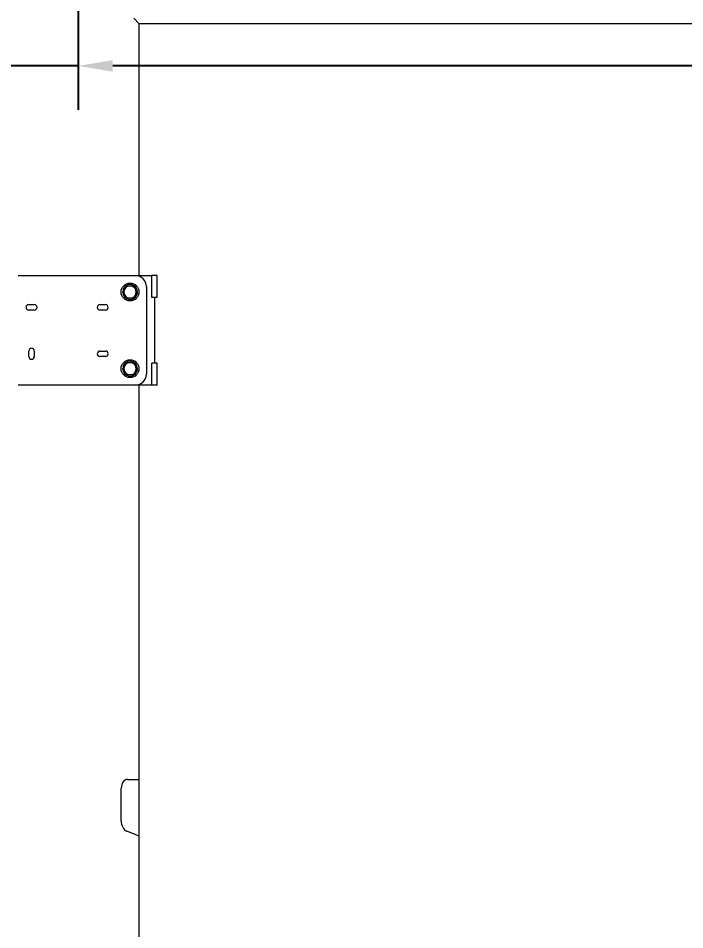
# Model space of a CAD drawing. Header units: inches. Extents: x 20 to 536, y 8 to 344.
# Drawn here: x 79.02 to 109.48, y 98.86 to 140.48 of the extents above; entities that cross this region are included whole.
import ezdxf

# ---------------------------------------------------------------- set-up
doc = ezdxf.new("R2010")
doc.units = ezdxf.units.IN
doc.header["$LTSCALE"] = 16
doc.header["$MEASUREMENT"] = 0
doc.layers.add('Dimension (ANSI)', color=7, linetype='Continuous', lineweight=25)
doc.layers.add('Visible (ANSI)', color=7, linetype='Continuous', lineweight=50)
doc.styles.add('MEMCOR Medium', font='arial.ttf')
doc.dimstyles.new('Default (ANSI)', dxfattribs={"dimscale": 16, "dimtxt": 0.15, "dimasz": 0.098425, "dimexe": 0.125, "dimexo": 0.0625, "dimgap": 0.031496, "dimtad": 0, "dimtih": 1, "dimtoh": 1, "dimdec": 4, "dimrnd": 1e-08, "dimzin": 3, "dimdsep": 46, "dimlunit": 5, "dimtxsty": 'MEMCOR Medium', "dimcen": 0.09, "dimdle": 0.393701, "dimclrd": 256, "dimclre": 256, "dimclrt": 256, "dimadec": 0, "dimazin": 1, "dimtfac": 0.8, "dimtofl": 0, "dimtmove": 0, "dimatfit": 3, "dimfxl": 1, "dimfrac": 1, "dimtolj": 1, "dimtzin": 4, "dimlwd": -1, "dimlwe": -1, "dimarcsym": 0})

# ---------------------------------------------------------------- blocks, each defined once
blk = doc.blocks.new('*D19')
at = {"layer": 'Defpoints', "color": 0, "transparency": 16777216}
for p in [(81.765, 146.606), (135.834, 146.606), (135.834, 138.298)]:
    blk.add_point(p, dxfattribs=at)
at = {"layer": 'Dimension (ANSI)', "transparency": 16777216}
for p, q in [((81.765, 145.606), (81.765, 136.298)), ((135.834, 145.606), (135.834, 136.298)), ((81.765, 138.298), (74.15, 138.298)), ((134.26, 138.298), (83.339, 138.298))]:
    blk.add_line(p, q, dxfattribs=at)
for points in [[(83.339, 138.561), (83.339, 138.036), (81.765, 138.298)], [(134.26, 138.561), (134.26, 138.036), (135.834, 138.298)]]:
    blk.add_solid(points, dxfattribs=at)
at = {"layer": 'Dimension (ANSI)', "transparency": 16777216, "char_height": 2.4, "attachment_point": 5, "style": 'MEMCOR Medium'}
for s, insert in [('\\A1; 54{\\H0.8x;\\S1#16;} in', (64.551, 140.767)), ('\\A1;[1373.4 mm]', (64.551, 136.256))]:
    blk.add_mtext(s, dxfattribs=dict(at, insert=insert))
blk = doc.blocks.new('*D23')
at = {"layer": 'Defpoints', "color": 0, "transparency": 16777216}
for p in [(35.249, 156.991), (108.224, 156.991), (86.004, 47.744)]:
    blk.add_point(p, dxfattribs=at)
at = {"layer": 'Dimension (ANSI)', "transparency": 16777216}
for p, q in [((107.224, 156.991), (33.249, 156.991)), ((35.249, 155.416), (35.249, 97.173)), ((35.249, 49.319), (35.249, 88.193)), ((85.004, 47.744), (33.249, 47.744))]:
    blk.add_line(p, q, dxfattribs=at)
for points in [[(34.987, 155.416), (35.512, 155.416), (35.249, 156.991)], [(34.987, 49.319), (35.512, 49.319), (35.249, 47.744)]]:
    blk.add_solid(points, dxfattribs=at)
at = {"layer": 'Dimension (ANSI)', "transparency": 16777216, "char_height": 2.4, "attachment_point": 5, "style": 'MEMCOR Medium'}
for s, insert in [('\\A1; 109{\\H0.8x;\\S1#4;} in', (35.249, 95.131)), ('\\A1;[2774.9 mm]', (35.249, 90.641))]:
    blk.add_mtext(s, dxfattribs=dict(at, insert=insert))
blk = doc.blocks.new('*D24')
at = {"layer": 'Defpoints', "color": 0, "transparency": 16777216}
for p in [(49.995, 147.976), (89.575, 147.976), (86.004, 47.744)]:
    blk.add_point(p, dxfattribs=at)
at = {"layer": 'Dimension (ANSI)', "transparency": 16777216}
for p, q in [((88.575, 147.976), (47.995, 147.976)), ((49.995, 146.401), (49.995, 114.388)), ((49.995, 49.319), (49.995, 105.408)), ((85.004, 47.744), (47.995, 47.744))]:
    blk.add_line(p, q, dxfattribs=at)
for points in [[(49.733, 146.401), (50.257, 146.401), (49.995, 147.976)], [(49.733, 49.319), (50.257, 49.319), (49.995, 47.744)]]:
    blk.add_solid(points, dxfattribs=at)
at = {"layer": 'Dimension (ANSI)', "transparency": 16777216, "char_height": 2.4, "attachment_point": 5, "style": 'MEMCOR Medium'}
for s, insert in [('\\A1; 100{\\H0.8x;\\S1#4;} in', (49.995, 112.346)), ('\\A1;[2545.9 mm]', (49.995, 107.856))]:
    blk.add_mtext(s, dxfattribs=dict(at, insert=insert))

msp = doc.modelspace()

# ---------------------------------------------------------------- linework, layer by layer
at = {"layer": 'Visible (ANSI)', "linetype": 'Continuous', "lineweight": 18}
for p, q in [((84.54977, 140.225967), (84.29977, 140.475967)), ((84.54977, 128.725967), (84.54977, 140.225967)), ((133.045853, 140.225967), (84.54977, 140.225967)), ((79.023859, 128.725967), (84.382301, 128.725967)), ((84.382301, 128.725967), (85.132964, 128.725967)), ((85.36806, 128.725967), (85.132964, 128.725967)), ((85.132964, 127.725967), (85.132964, 128.725967)), ((85.36806, 127.725967), (85.36806, 128.725967)), ((84.882301, 128.225967), (84.882301, 124.225967)), ((83.7926, 127.990221), (83.813317, 127.986438)), ((83.863558, 128.072818), (83.809486, 128.082692)), ((79.507301, 127.400967), (79.757301, 127.400967)), ((82.757301, 127.400967), (83.007301, 127.400967)), ((85.36806, 127.725967), (85.132964, 127.725967)), ((85.257301, 127.725967), (85.257301, 124.725967)), ((79.757301, 127.150967), (79.507301, 127.150967)), ((83.007301, 127.150967), (82.757301, 127.150967)), ((79.507301, 125.030967), (79.507301, 125.280967)), ((79.757301, 125.280967), (79.757301, 125.030967)), ((82.757301, 125.280967), (83.007301, 125.280967)), ((83.007301, 125.030967), (82.757301, 125.030967)), ((83.7926, 124.490221), (83.813317, 124.486438)), ((83.863558, 124.572818), (83.809486, 124.582692)), ((85.36806, 124.725967), (85.132964, 124.725967)), ((85.132964, 123.725967), (85.132964, 124.725967)), ((85.36806, 123.725967), (85.36806, 124.725967)), ((84.382301, 123.725967), (79.023859, 123.725967)), ((85.132964, 123.725967), (84.382301, 123.725967)), ((84.54977, 80.744467), (84.54977, 123.725967)), ((85.36806, 123.725967), (85.132964, 123.725967)), ((84.01272, 105.725967), (84.54977, 105.725967)), ((83.729877, 103.83747), (83.729877, 105.325967)), ((84.54977, 103.129357), (83.98643, 103.356656))]:
    msp.add_line(p, q, dxfattribs=at)
for centre in [(84.132301, 127.975967), (84.132301, 124.475967)]:
    msp.add_circle(centre, 0.406, dxfattribs=at)
for centre, radius, start, end in [((84.382301, 128.225967), 0.5, 0, 90), ((84.132301, 127.975967), 0.34, 177.597251, 161.7057647), ((84.132301, 127.975967), 0.281, 89.8161515, 149.8161515), ((84.132301, 127.975967), 0.281, 29.8161515, 89.8161515), ((84.132301, 127.975967), 0.281, 149.8161515, 209.8161515), ((84.132301, 127.975967), 0.281, 209.8161515, 269.8161515), ((84.132301, 127.975967), 0.281, 269.8161515, 329.8161515), ((84.132301, 127.975967), 0.281, 329.8161515, 29.8161515), ((79.507301, 127.275967), 0.125, 90, 270), ((79.757301, 127.275967), 0.125, 270, 90), ((82.757301, 127.275967), 0.125, 90, 270), ((83.007301, 127.275967), 0.125, 270, 90), ((79.632301, 125.280967), 0.125, 0, 180), ((82.757301, 125.155967), 0.125, 90, 270), ((83.007301, 125.155967), 0.125, 270, 90), ((79.632301, 125.030967), 0.125, 180, 0), ((84.132301, 124.475967), 0.34, 177.597251, 161.7057647), ((84.132301, 124.475967), 0.281, 149.8161515, 209.8161515), ((84.132301, 124.475967), 0.281, 89.8161515, 149.8161515), ((84.132301, 124.475967), 0.281, 29.8161515, 89.8161515), ((84.132301, 124.475967), 0.281, 329.8161515, 29.8161515), ((84.132301, 124.475967), 0.281, 209.8161515, 269.8161515), ((84.132301, 124.475967), 0.281, 269.8161515, 329.8161515), ((84.382301, 124.225967), 0.5, 270, 0)]:
    msp.add_arc(centre, radius, start, end, dxfattribs=at)
for centre, major_axis, start_param, end_param in [((84.01272, 105.325967), (0, 0.4), 0, 1.570796327), ((84.083431, 103.83747), (0, -0.5), 4.71238898, 6.005262509)]:
    msp.add_ellipse(centre, major_axis=major_axis, ratio=0.707106781, start_param=start_param, end_param=end_param, dxfattribs=at)
for points in [[(83.8894, 128.117248), (83.927256, 128.182333), (83.970968, 128.257487)], [(83.970968, 128.257487), (84.057909, 128.257208), (84.133203, 128.256966)], [(84.133203, 128.256966), (84.208496, 128.256724), (84.295437, 128.256445)], [(84.295437, 128.256445), (84.338666, 128.181013), (84.376104, 128.115686)], [(83.807832, 127.977009), (83.851544, 128.052162), (83.8894, 128.117248)], [(83.888498, 127.836249), (83.851061, 127.901576), (83.807832, 127.977009)], [(83.969165, 127.695489), (83.925936, 127.770922), (83.888498, 127.836249)], [(84.375202, 127.834687), (84.337346, 127.769602), (84.293634, 127.694448)], [(84.45677, 127.974926), (84.413058, 127.899772), (84.375202, 127.834687)], [(84.376104, 128.115686), (84.413541, 128.050359), (84.45677, 127.974926)], [(84.131399, 127.694969), (84.056106, 127.69521), (83.969165, 127.695489)], [(84.293634, 127.694448), (84.206693, 127.694727), (84.131399, 127.694969)], [(83.807832, 124.477009), (83.851544, 124.552162), (83.8894, 124.617248)], [(83.888498, 124.336249), (83.851061, 124.401576), (83.807832, 124.477009)], [(83.8894, 124.617248), (83.927256, 124.682333), (83.970968, 124.757487)], [(83.970968, 124.757487), (84.057909, 124.757208), (84.133203, 124.756966)], [(84.133203, 124.756966), (84.208496, 124.756724), (84.295437, 124.756445)], [(84.295437, 124.756445), (84.338666, 124.681013), (84.376104, 124.615686)], [(84.45677, 124.474926), (84.413058, 124.399772), (84.375202, 124.334687)], [(84.376104, 124.615686), (84.413541, 124.550359), (84.45677, 124.474926)], [(83.969165, 124.195489), (83.925936, 124.270922), (83.888498, 124.336249)], [(84.131399, 124.194969), (84.056106, 124.19521), (83.969165, 124.195489)], [(84.293634, 124.194448), (84.206693, 124.194727), (84.131399, 124.194969)], [(84.375202, 124.334687), (84.337346, 124.269602), (84.293634, 124.194448)]]:
    msp.add_rational_spline(points, [1, 1.0379548493, 1], degree=2, dxfattribs=at)

# ---------------------------------------------------------------- dimensions: what is measured, and where the dimension line sits
at = {"layer": 'Dimension (ANSI)'}
for base, p1, p2, angle, text, override, picture, middle in [((35.249119, 156.990967), (86.003582, 47.743967), (108.224477, 156.990967), 90, ' <> in\\X[2774.9 mm]', {"dimgap": 0.031496, "dimdec": 4, "dimpost": '', "dimtol": 0, "dimlim": 0, "dimtp": 0, "dimtm": 0, "dimtdec": 2, "dimatfit": 1}, '*D23', (35.249119, 92.683029)), ((49.99498, 147.975967), (86.003582, 47.743967), (89.575057, 147.975967), 90, ' <> in\\X[2545.9 mm]', {"dimgap": 0.031496, "dimdec": 4, "dimpost": '', "dimtol": 0, "dimlim": 0, "dimtp": 0, "dimtm": 0, "dimtdec": 2, "dimatfit": 1}, '*D24', (49.99498, 109.897902)), ((135.834365, 138.298337), (81.76459, 146.605967), (135.834365, 146.605967), 180, ' <> in\\X[1373.4 mm]', {"dimgap": 0.031496, "dimtih": 0, "dimtoh": 0, "dimdec": 4, "dimpost": '', "dimtol": 0, "dimlim": 0, "dimtp": 0, "dimtm": 0, "dimtdec": 2, "dimatfit": 2}, '*D19', (64.550974, 138.298337))]:
    dim = msp.add_linear_dim(base=base, p1=p1, p2=p2, angle=angle, text=text, dimstyle='Default (ANSI)', override=override, dxfattribs=at)
    dim.commit()
    dim.dimension.update_dxf_attribs({"geometry": picture, "text_midpoint": middle, "dimtype": 160})

doc.saveas('drawing.dxf')
